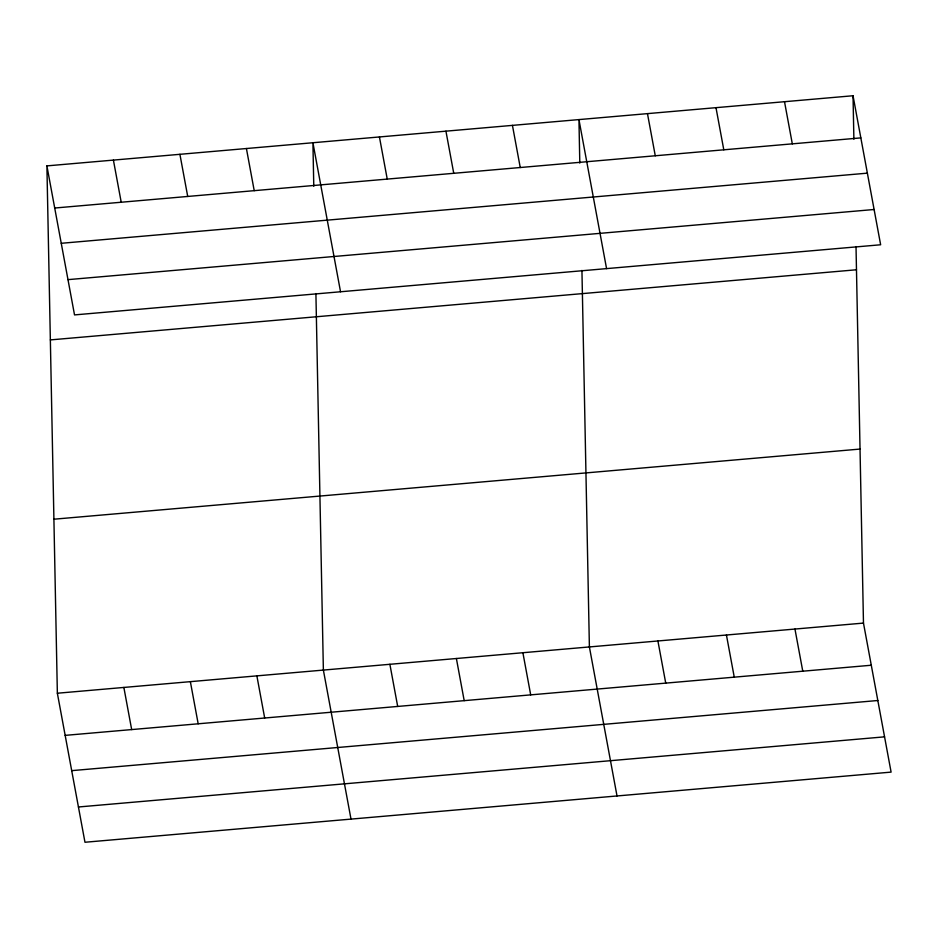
<?xml version="1.0" encoding="UTF-8"?>
<svg xmlns="http://www.w3.org/2000/svg" width="938" height="938" viewBox="0 0 938 938"><rect width="100%" height="100%" fill="white"/><g stroke="black" fill="none" stroke-linecap="round" stroke-linejoin="round"><path stroke-width="1.41" d="M46.9 165.885L853.029 95.746L880.641 244.771L74.524 314.91L46.9 165.885L57.359 693.229L84.971 842.254L891.1 772.115L863.476 623.09L856.019 246.565M54.709 208.025L860.838 137.886M61.251 243.294L867.38 173.155M67.982 279.641L874.11 209.502M50.347 339.908L856.476 269.769M53.9 519.206L860.029 449.068M57.359 693.229L863.476 623.09M65.168 735.369L871.285 665.241M71.698 770.649L877.827 700.51M78.44 806.985L884.557 736.846M784.508 101.703L792.317 143.854M715.987 107.671L723.796 149.81M794.955 629.058L802.776 671.198M647.466 113.627L655.275 155.778M726.434 635.014L734.255 677.154M606.569 268.62L578.945 119.595L579.801 163.095M657.913 640.982L665.734 683.122M512.441 125.375L520.25 167.527M617.016 795.963L589.392 646.939L581.935 270.414M445.937 131.168L453.746 173.307M522.888 652.719L530.697 694.87M379.433 136.948L387.242 179.099M456.384 658.511L464.193 700.651M340.541 291.765L312.917 142.74L313.784 186.24M389.88 664.292L397.689 706.443M246.413 148.521L254.221 190.672M351 819.109L323.376 670.084L315.907 293.559M179.908 154.313L187.717 196.452M256.871 675.864L264.68 718.016M113.404 160.093L121.213 202.245M190.367 681.656L198.176 723.796M123.863 687.437L131.672 729.588M853.029 95.746L853.885 139.246"/></g></svg>
